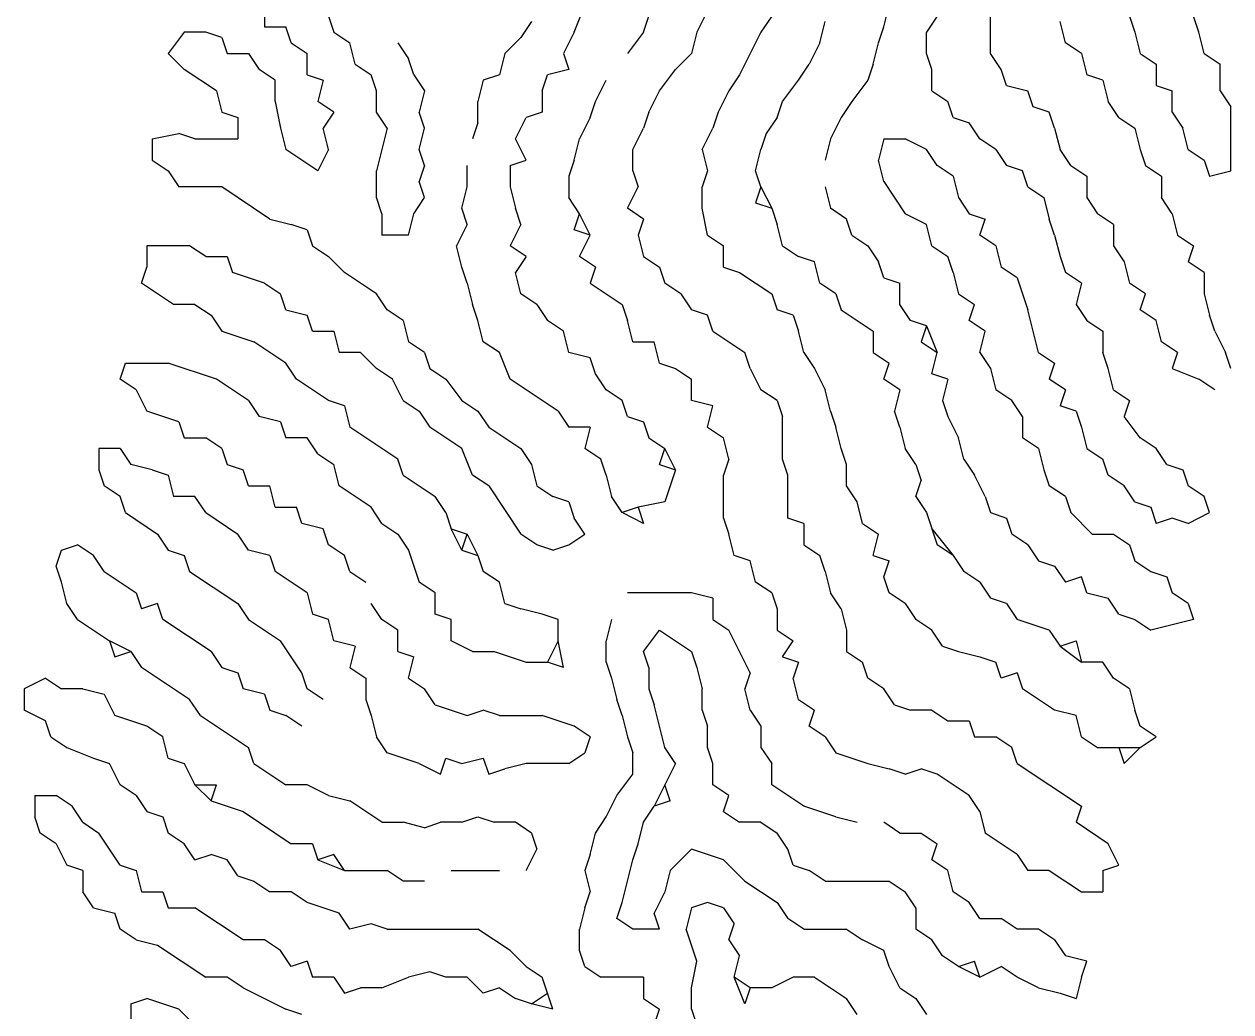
# Model space of a CAD drawing. Extents: x 15 to 2853, y 44 to 1438.
# Drawn here: x 289 to 515, y 567.5 to 752.5 of the extents above; entities that cross this region are included whole.
import ezdxf

# ---------------------------------------------------------------- set-up
doc = ezdxf.new("R2010")
doc.units = 0
doc.layers.add('SKETCH', color=1, linetype='CONTINUOUS')

msp = doc.modelspace()

# ---------------------------------------------------------------- linework, layer by layer
at = {"layer": 'SKETCH'}
for p, q in [((450, 752), (452, 760)), ((334, 756), (334, 752)), ((392, 751), (394, 756)), ((417, 755), (415, 751)), ((470, 747), (470, 755)), ((346, 754), (347, 751)), ((384, 753), (382, 750)), ((405, 751), (406, 754)), ((429, 754), (427, 751)), ((438, 749), (439, 753)), ((460, 754), (458, 751)), ((484, 749), (483, 753)), ((496, 754), (497, 751)), ((509, 751), (508, 754)), ((319, 751), (316, 747)), ((323, 751), (319, 751)), ((326, 750), (323, 751)), ((334, 752), (338, 752)), ((339, 749), (338, 752)), ((347, 751), (350, 749)), ((392, 751), (390, 747)), ((405, 751), (402, 747)), ((415, 751), (414, 747)), ((427, 751), (423, 743)), ((449, 749), (450, 752)), ((458, 747), (458, 751)), ((497, 751), (498, 747)), ((510, 747), (509, 751)), ((326, 750), (327, 747)), ((339, 749), (342, 747)), ((351, 745), (350, 749)), ((359, 749), (361, 746)), ((382, 750), (379, 747)), ((438, 749), (436, 745)), ((448, 745), (449, 749)), ((487, 747), (484, 749)), ((316, 747), (319, 744)), ((327, 747), (331, 747)), ((331, 747), (333, 744)), ((342, 743), (342, 747)), ((362, 743), (361, 746)), ((379, 747), (378, 743)), ((390, 747), (391, 744)), ((414, 747), (411, 744)), ((459, 744), (458, 747)), ((472, 744), (470, 747)), ((487, 747), (488, 743)), ((498, 747), (501, 745)), ((510, 747), (513, 745)), ((325, 740), (319, 744)), ((336, 742), (333, 744)), ((351, 745), (354, 743)), ((391, 744), (387, 743)), ((408, 740), (411, 744)), ((434, 742), (436, 745)), ((448, 745), (447, 742)), ((459, 740), (459, 744)), ((473, 741), (472, 744)), ((501, 745), (501, 741)), ((513, 740), (513, 745)), ((336, 738), (336, 742)), ((342, 743), (345, 742)), ((345, 742), (344, 738)), ((355, 740), (354, 743)), ((362, 743), (364, 740)), ((375, 742), (374, 738)), ((378, 743), (375, 742)), ((386, 740), (387, 743)), ((396, 738), (398, 742)), ((423, 743), (421, 740)), ((431, 738), (434, 742)), ((447, 742), (444, 738)), ((491, 742), (488, 743)), ((491, 742), (492, 738)), ((325, 740), (326, 736)), ((355, 736), (355, 740)), ((364, 740), (363, 736)), ((386, 740), (386, 736)), ((406, 736), (408, 740)), ((421, 740), (419, 736)), ((459, 740), (462, 738)), ((473, 741), (477, 740)), ((478, 737), (477, 740)), ((501, 741), (504, 740)), ((504, 736), (504, 740)), ((513, 740), (515, 737)), ((336, 738), (337, 733)), ((347, 736), (344, 738)), ((374, 734), (374, 738)), ((395, 735), (396, 738)), ((430, 735), (431, 738)), ((444, 738), (442, 735)), ((463, 735), (462, 738)), ((481, 736), (478, 737)), ((494, 735), (492, 738)), ((515, 725), (515, 737)), ((326, 736), (329, 735)), ((329, 735), (329, 731)), ((347, 736), (345, 733)), ((357, 733), (355, 736)), ((364, 733), (363, 736)), ((381, 731), (383, 735)), ((386, 736), (383, 735)), ((395, 735), (393, 731)), ((406, 736), (405, 733)), ((419, 736), (418, 733)), ((430, 735), (428, 732)), ((442, 735), (440, 731)), ((463, 735), (466, 734)), ((482, 733), (481, 736)), ((494, 735), (497, 733)), ((504, 736), (506, 733)), ((337, 733), (338, 729)), ((346, 729), (345, 733)), ((357, 733), (355, 725)), ((363, 729), (364, 733)), ((374, 734), (373, 731)), ((403, 729), (405, 733)), ((416, 729), (418, 733)), ((468, 731), (466, 734)), ((482, 733), (483, 729)), ((497, 733), (498, 729)), ((507, 729), (506, 733)), ((313, 731), (318, 732)), ((313, 731), (313, 727)), ((321, 731), (318, 732)), ((321, 731), (329, 731)), ((383, 727), (381, 731)), ((392, 727), (393, 731)), ((428, 732), (427, 729)), ((440, 731), (439, 727)), ((450, 731), (449, 727)), ((450, 731), (454, 731)), ((458, 729), (454, 731)), ((471, 729), (468, 731)), ((344, 725), (338, 729)), ((346, 729), (344, 725)), ((364, 726), (363, 729)), ((403, 725), (403, 729)), ((416, 729), (417, 725)), ((426, 725), (427, 729)), ((460, 726), (458, 729)), ((471, 729), (473, 726)), ((485, 726), (483, 729)), ((498, 729), (499, 726)), ((507, 729), (510, 727)), ((313, 727), (316, 725)), ((364, 726), (363, 723)), ((372, 722), (372, 726)), ((380, 726), (383, 727)), ((380, 726), (380, 722)), ((392, 727), (391, 724)), ((450, 723), (449, 727)), ((463, 724), (460, 726)), ((476, 725), (473, 726)), ((485, 726), (488, 724)), ((499, 726), (502, 724)), ((510, 727), (511, 724)), ((316, 725), (318, 722)), ((355, 720), (355, 725)), ((391, 724), (391, 720)), ((403, 725), (404, 722)), ((417, 725), (416, 722)), ((427, 722), (426, 725)), ((463, 724), (464, 720)), ((477, 722), (476, 725)), ((488, 724), (488, 720)), ((502, 724), (502, 720)), ((511, 724), (515, 725)), ((326, 722), (318, 722)), ((335, 716), (326, 722)), ((364, 720), (363, 723)), ((371, 718), (372, 722)), ((380, 722), (381, 718)), ((402, 718), (404, 722)), ((416, 718), (416, 722)), ((427, 722), (426, 719)), ((427, 722), (429, 718)), ((439, 722), (440, 718)), ((450, 723), (454, 717)), ((477, 722), (480, 720)), ((356, 717), (355, 720)), ((362, 717), (364, 720)), ((393, 717), (391, 720)), ((426, 719), (429, 718)), ((464, 720), (466, 717)), ((480, 720), (481, 716)), ((488, 720), (490, 717)), ((504, 717), (502, 720)), ((356, 717), (356, 713)), ((361, 713), (362, 717)), ((372, 715), (371, 718)), ((382, 715), (381, 718)), ((392, 714), (393, 717)), ((395, 713), (393, 717)), ((405, 716), (402, 718)), ((417, 713), (416, 718)), ((429, 718), (430, 715)), ((443, 716), (440, 718)), ((458, 715), (454, 717)), ((466, 717), (469, 716)), ((493, 715), (490, 717)), ((504, 717), (505, 713)), ((335, 716), (339, 715)), ((342, 714), (339, 715)), ((372, 715), (370, 711)), ((382, 715), (380, 711)), ((405, 716), (404, 713)), ((431, 711), (430, 715)), ((444, 713), (443, 716)), ((459, 711), (458, 715)), ((468, 713), (469, 716)), ((482, 713), (481, 716)), ((493, 715), (493, 711)), ((342, 714), (343, 711)), ((361, 713), (356, 713)), ((395, 713), (392, 714)), ((393, 709), (395, 713)), ((404, 713), (405, 709)), ((417, 713), (420, 711)), ((444, 713), (447, 711)), ((471, 711), (468, 713)), ((482, 713), (483, 709)), ((505, 713), (508, 711)), ((312, 711), (312, 707)), ((320, 711), (312, 711)), ((323, 709), (320, 711)), ((343, 711), (346, 709)), ((371, 707), (370, 711)), ((383, 709), (380, 711)), ((420, 707), (420, 711)), ((431, 711), (434, 709)), ((447, 711), (449, 708)), ((459, 711), (462, 709)), ((471, 711), (472, 707)), ((493, 711), (495, 708)), ((508, 711), (507, 708)), ((323, 709), (327, 709)), ((327, 709), (328, 706)), ((349, 706), (346, 709)), ((383, 709), (381, 706)), ((396, 707), (393, 709)), ((405, 709), (408, 707)), ((437, 708), (434, 709)), ((438, 704), (437, 708)), ((450, 705), (449, 708)), ((463, 706), (462, 709)), ((483, 709), (484, 706)), ((495, 708), (496, 704)), ((510, 706), (507, 708)), ((311, 704), (312, 707)), ((334, 704), (328, 706)), ((355, 702), (349, 706)), ((372, 704), (371, 707)), ((382, 702), (381, 706)), ((396, 707), (395, 704)), ((408, 707), (409, 704)), ((420, 707), (423, 706)), ((423, 706), (429, 702)), ((463, 706), (464, 702)), ((475, 705), (472, 707)), ((487, 704), (484, 706)), ((510, 706), (510, 702)), ((317, 700), (311, 704)), ((334, 704), (337, 702)), ((372, 704), (373, 700)), ((395, 704), (401, 700)), ((412, 702), (409, 704)), ((441, 702), (438, 704)), ((450, 705), (453, 704)), ((453, 700), (453, 704)), ((475, 705), (477, 699)), ((487, 704), (486, 700)), ((499, 702), (496, 704)), ((338, 699), (337, 702)), ((357, 699), (355, 702)), ((385, 700), (382, 702)), ((412, 702), (414, 699)), ((429, 702), (430, 699)), ((441, 702), (442, 699)), ((464, 702), (467, 700)), ((498, 699), (499, 702)), ((510, 702), (511, 698)), ((321, 700), (317, 700)), ((321, 700), (324, 698)), ((338, 699), (342, 698)), ((360, 697), (357, 699)), ((374, 697), (373, 700)), ((385, 700), (387, 697)), ((401, 700), (402, 697)), ((417, 698), (414, 699)), ((433, 698), (430, 699)), ((442, 699), (448, 695)), ((455, 697), (453, 700)), ((466, 697), (467, 700)), ((479, 691), (477, 699)), ((486, 700), (488, 697)), ((501, 697), (498, 699)), ((324, 698), (326, 695)), ((343, 695), (342, 698)), ((360, 697), (361, 693)), ((375, 693), (374, 697)), ((390, 695), (387, 697)), ((403, 693), (402, 697)), ((418, 695), (417, 698)), ((433, 698), (434, 695)), ((458, 696), (455, 697)), ((469, 695), (466, 697)), ((488, 697), (491, 695)), ((502, 693), (501, 697)), ((512, 695), (511, 698)), ((326, 695), (332, 693)), ((343, 695), (347, 695)), ((347, 695), (348, 691)), ((391, 691), (390, 695)), ((418, 695), (424, 691)), ((435, 691), (434, 695)), ((448, 695), (448, 691)), ((458, 696), (457, 693)), ((458, 696), (460, 691)), ((468, 691), (469, 695)), ((491, 695), (491, 691)), ((512, 695), (514, 691)), ((338, 689), (332, 693)), ((364, 691), (361, 693)), ((378, 691), (375, 693)), ((403, 693), (407, 693)), ((408, 689), (407, 693)), ((457, 693), (460, 691)), ((505, 691), (502, 693)), ((352, 691), (348, 691)), ((355, 688), (352, 691)), ((364, 691), (365, 688)), ((380, 686), (378, 691)), ((395, 690), (391, 691)), ((396, 687), (395, 690)), ((425, 688), (424, 691)), ((435, 691), (437, 688)), ((448, 691), (451, 689)), ((459, 687), (460, 691)), ((468, 691), (470, 688)), ((479, 691), (482, 689)), ((492, 688), (491, 691)), ((505, 691), (504, 688)), ((515, 688), (514, 691)), ((307, 686), (308, 689)), ((308, 689), (316, 689)), ((325, 686), (316, 689)), ((340, 686), (338, 689)), ((358, 686), (355, 688)), ((365, 688), (368, 686)), ((408, 689), (411, 688)), ((411, 688), (414, 686)), ((425, 688), (427, 684)), ((437, 688), (439, 684)), ((450, 686), (451, 689)), ((470, 688), (471, 684)), ((482, 689), (481, 686)), ((493, 684), (492, 688)), ((504, 688), (509, 686)), ((310, 684), (307, 686)), ((331, 682), (325, 686)), ((346, 682), (340, 686)), ((360, 682), (358, 686)), ((368, 686), (371, 682)), ((389, 680), (380, 686)), ((398, 684), (396, 687)), ((414, 682), (414, 686)), ((453, 684), (450, 686)), ((462, 686), (459, 687)), ((462, 686), (461, 682)), ((484, 684), (481, 686)), ((512, 684), (509, 686)), ((310, 684), (312, 680)), ((401, 682), (398, 684)), ((430, 682), (427, 684)), ((440, 680), (439, 684)), ((453, 684), (452, 680)), ((474, 682), (471, 684)), ((484, 684), (483, 681)), ((493, 684), (496, 682)), ((331, 682), (333, 679)), ((349, 681), (346, 682)), ((349, 681), (350, 677)), ((360, 682), (363, 680)), ((371, 682), (374, 680)), ((402, 679), (401, 682)), ((418, 681), (414, 682)), ((417, 677), (418, 681)), ((430, 682), (431, 679)), ((461, 682), (462, 679)), ((476, 679), (474, 682)), ((486, 680), (483, 681)), ((496, 682), (495, 679)), ((318, 678), (312, 680)), ((318, 678), (319, 675)), ((337, 678), (333, 679)), ((337, 678), (338, 675)), ((363, 680), (365, 677)), ((374, 680), (376, 677)), ((389, 680), (391, 677)), ((402, 679), (405, 678)), ((405, 678), (406, 675)), ((431, 671), (431, 679)), ((440, 680), (441, 677)), ((453, 677), (452, 680)), ((462, 679), (464, 675)), ((476, 679), (476, 675)), ((486, 680), (487, 677)), ((498, 675), (495, 679)), ((359, 671), (350, 677)), ((371, 673), (365, 677)), ((376, 677), (382, 673)), ((395, 677), (391, 677)), ((395, 677), (394, 673)), ((417, 677), (420, 675)), ((442, 673), (441, 677)), ((453, 677), (454, 673)), ((487, 677), (488, 673)), ((319, 675), (323, 675)), ((326, 673), (323, 675)), ((342, 675), (338, 675)), ((344, 672), (342, 675)), ((406, 675), (409, 673)), ((421, 671), (420, 675)), ((465, 671), (464, 675)), ((479, 673), (476, 675)), ((501, 673), (498, 675)), ((303, 673), (303, 669)), ((307, 673), (303, 673)), ((307, 673), (309, 670)), ((326, 673), (327, 670)), ((344, 672), (347, 670)), ((373, 668), (371, 673)), ((382, 673), (384, 670)), ((397, 671), (394, 673)), ((408, 670), (409, 673)), ((411, 669), (409, 673)), ((443, 670), (442, 673)), ((456, 670), (454, 673)), ((479, 673), (480, 669)), ((488, 673), (491, 671)), ((503, 670), (501, 673)), ((303, 669), (304, 666)), ((313, 669), (309, 670)), ((313, 669), (316, 668)), ((327, 670), (330, 669)), ((331, 666), (330, 669)), ((348, 666), (347, 670)), ((360, 668), (359, 671)), ((384, 670), (385, 666)), ((398, 668), (397, 671)), ((408, 670), (411, 669)), ((411, 669), (409, 663)), ((421, 671), (420, 668)), ((432, 668), (431, 671)), ((443, 666), (443, 670)), ((456, 670), (457, 667)), ((465, 671), (467, 668)), ((480, 669), (481, 666)), ((492, 668), (491, 671)), ((503, 670), (506, 669)), ((506, 669), (507, 666)), ((316, 668), (317, 664)), ((360, 668), (366, 664)), ((376, 666), (373, 668)), ((398, 668), (399, 664)), ((420, 660), (420, 668)), ((432, 660), (432, 668)), ((456, 664), (457, 667)), ((469, 664), (467, 668)), ((495, 666), (492, 668)), ((307, 664), (304, 666)), ((331, 666), (335, 666)), ((336, 662), (335, 666)), ((354, 662), (348, 666)), ((376, 666), (382, 657)), ((385, 666), (388, 664)), ((445, 663), (443, 666)), ((484, 664), (481, 666)), ((497, 663), (495, 666)), ((510, 664), (507, 666)), ((308, 661), (307, 664)), ((321, 664), (317, 664)), ((323, 661), (321, 664)), ((368, 661), (366, 664)), ((391, 663), (388, 664)), ((391, 663), (392, 660)), ((401, 661), (399, 664)), ((409, 663), (404, 662)), ((446, 659), (445, 663)), ((456, 664), (458, 661)), ((469, 664), (470, 661)), ((484, 664), (485, 661)), ((497, 663), (500, 662)), ((511, 661), (510, 664)), ((308, 661), (314, 657)), ((323, 661), (329, 657)), ((336, 662), (340, 662)), ((341, 659), (340, 662)), ((356, 659), (354, 662)), ((368, 661), (369, 658)), ((394, 657), (392, 660)), ((404, 662), (401, 661)), ((405, 659), (401, 661)), ((404, 662), (405, 659)), ((420, 660), (421, 657)), ((435, 659), (432, 660)), ((458, 661), (460, 655)), ((470, 661), (473, 660)), ((473, 660), (474, 657)), ((489, 657), (485, 661)), ((500, 662), (501, 659)), ((504, 660), (501, 659)), ((507, 659), (504, 660)), ((507, 659), (511, 661)), ((345, 658), (341, 659)), ((346, 655), (345, 658)), ((356, 659), (359, 657)), ((371, 654), (369, 658)), ((369, 658), (372, 657)), ((435, 659), (435, 655)), ((446, 659), (449, 657)), ((459, 658), (463, 653)), ((314, 657), (316, 654)), ((331, 654), (329, 657)), ((359, 657), (361, 654)), ((371, 654), (372, 657)), ((372, 657), (374, 653)), ((385, 655), (382, 657)), ((391, 655), (394, 657)), ((422, 653), (421, 657)), ((448, 653), (449, 657)), ((477, 655), (474, 657)), ((489, 657), (493, 657)), ((493, 657), (496, 655)), ((295, 651), (296, 654)), ((296, 654), (299, 655)), ((302, 653), (299, 655)), ((316, 654), (319, 653)), ((335, 653), (331, 654)), ((349, 653), (346, 655)), ((361, 654), (363, 648)), ((371, 654), (374, 653)), ((388, 654), (385, 655)), ((388, 654), (391, 655)), ((435, 655), (438, 653)), ((463, 653), (460, 655)), ((477, 655), (479, 652)), ((496, 655), (497, 652)), ((296, 648), (295, 651)), ((304, 650), (302, 653)), ((319, 653), (320, 650)), ((335, 653), (336, 650)), ((350, 650), (349, 653)), ((374, 653), (375, 650)), ((425, 652), (422, 653)), ((426, 648), (425, 652)), ((439, 650), (438, 653)), ((448, 653), (451, 652)), ((450, 649), (451, 652)), ((463, 653), (465, 650)), ((479, 652), (482, 651)), ((482, 651), (484, 648)), ((497, 652), (500, 650)), ((304, 650), (310, 646)), ((320, 650), (329, 644)), ((342, 646), (336, 650)), ((350, 650), (353, 648)), ((378, 648), (375, 650)), ((439, 650), (440, 646)), ((451, 646), (450, 649)), ((468, 648), (465, 650)), ((487, 649), (484, 648)), ((488, 646), (487, 649)), ((500, 650), (503, 649)), ((503, 649), (504, 646)), ((297, 644), (296, 648)), ((366, 646), (363, 648)), ((379, 644), (378, 648)), ((429, 646), (426, 648)), ((468, 648), (470, 645)), ((310, 646), (311, 643)), ((342, 646), (343, 642)), ((366, 642), (366, 646)), ((414, 646), (402, 646)), ((418, 645), (414, 646)), ((418, 645), (418, 641)), ((429, 646), (430, 643)), ((442, 643), (440, 646)), ((454, 644), (451, 646)), ((473, 644), (470, 645)), ((488, 646), (492, 645)), ((494, 642), (492, 645)), ((507, 644), (504, 646)), ((299, 641), (297, 644)), ((314, 644), (311, 643)), ((315, 641), (314, 644)), ((329, 644), (331, 641)), ((346, 641), (343, 642)), ((356, 641), (354, 644)), ((369, 641), (366, 642)), ((379, 644), (382, 643)), ((386, 642), (382, 643)), ((389, 641), (386, 642)), ((430, 643), (430, 639)), ((442, 643), (443, 639)), ((454, 644), (456, 641)), ((473, 644), (475, 641)), ((494, 642), (497, 641)), ((507, 644), (508, 641)), ((299, 641), (305, 637)), ((324, 635), (315, 641)), ((331, 641), (337, 637)), ((347, 637), (346, 641)), ((359, 639), (356, 641)), ((369, 637), (369, 641)), ((389, 637), (389, 641)), ((399, 641), (398, 637)), ((418, 641), (421, 639)), ((459, 639), (456, 641)), ((481, 639), (475, 641)), ((497, 641), (500, 639)), ((508, 641), (500, 639)), ((359, 635), (359, 639)), ((405, 635), (408, 639)), ((408, 639), (414, 635)), ((425, 631), (421, 639)), ((430, 639), (433, 637)), ((443, 639), (443, 635)), ((461, 636), (459, 639)), ((481, 639), (483, 636)), ((305, 637), (306, 634)), ((309, 635), (305, 637)), ((341, 631), (337, 637)), ((351, 636), (347, 637)), ((351, 636), (350, 632)), ((373, 635), (369, 637)), ((389, 637), (387, 633)), ((390, 632), (389, 637)), ((398, 633), (398, 637)), ((431, 634), (433, 637)), ((461, 636), (464, 635)), ((483, 636), (486, 637)), ((483, 636), (487, 633)), ((486, 637), (487, 633)), ((306, 634), (309, 635)), ((309, 635), (311, 632)), ((324, 635), (326, 632)), ((359, 635), (362, 634)), ((361, 630), (362, 634)), ((373, 635), (377, 635)), ((377, 635), (383, 633)), ((383, 633), (387, 633)), ((390, 632), (387, 633)), ((398, 633), (399, 630)), ((406, 632), (405, 635)), ((414, 635), (415, 632)), ((431, 634), (434, 633)), ((434, 633), (433, 630)), ((443, 635), (446, 633)), ((447, 630), (446, 633)), ((464, 635), (468, 634)), ((468, 634), (471, 633)), ((472, 630), (471, 633)), ((491, 633), (487, 633)), ((493, 630), (491, 633)), ((320, 626), (311, 632)), ((326, 632), (329, 631)), ((329, 631), (330, 628)), ((342, 628), (341, 631)), ((350, 632), (353, 630)), ((406, 632), (406, 628)), ((415, 632), (416, 628)), ((425, 631), (424, 628)), ((475, 631), (472, 630)), ((475, 631), (476, 628)), ((293, 630), (289, 628)), ((293, 630), (296, 628)), ((353, 630), (353, 626)), ((361, 630), (364, 628)), ((399, 630), (400, 626)), ((434, 626), (433, 630)), ((450, 628), (447, 630)), ((496, 628), (493, 630)), ((289, 628), (289, 624)), ((300, 628), (296, 628)), ((300, 628), (304, 627)), ((304, 627), (306, 623)), ((334, 627), (330, 628)), ((334, 627), (335, 624)), ((345, 626), (342, 628)), ((366, 625), (364, 628)), ((406, 628), (407, 625)), ((416, 624), (416, 628)), ((425, 624), (424, 628)), ((452, 625), (450, 628)), ((482, 624), (476, 628)), ((496, 628), (497, 624)), ((293, 622), (289, 624)), ((322, 623), (320, 626)), ((335, 624), (338, 623)), ((353, 626), (354, 623)), ((366, 625), (372, 623)), ((372, 623), (375, 624)), ((378, 623), (375, 624)), ((401, 623), (400, 626)), ((409, 617), (407, 625)), ((416, 624), (417, 621)), ((425, 624), (427, 621)), ((434, 626), (437, 624)), ((436, 621), (437, 624)), ((452, 625), (455, 624)), ((459, 624), (455, 624)), ((459, 624), (462, 622)), ((486, 623), (482, 624)), ((498, 621), (497, 624)), ((294, 619), (293, 622)), ((312, 621), (306, 623)), ((322, 623), (331, 617)), ((341, 621), (338, 623)), ((354, 623), (355, 619)), ((378, 623), (386, 623)), ((392, 621), (386, 623)), ((401, 623), (402, 619)), ((462, 622), (466, 622)), ((466, 622), (467, 619)), ((487, 619), (486, 623)), ((315, 619), (312, 621)), ((395, 619), (392, 621)), ((417, 617), (417, 621)), ((427, 621), (427, 617)), ((439, 619), (436, 621)), ((501, 619), (498, 621)), ((294, 619), (297, 617)), ((297, 617), (302, 615)), ((316, 615), (315, 619)), ((332, 614), (331, 617)), ((357, 616), (355, 619)), ((395, 619), (394, 616)), ((402, 619), (403, 616)), ((411, 614), (409, 617)), ((418, 614), (417, 617)), ((427, 617), (429, 614)), ((439, 619), (441, 616)), ((467, 619), (471, 619)), ((474, 617), (471, 619)), ((475, 614), (474, 617)), ((487, 619), (490, 617)), ((490, 617), (498, 617)), ((494, 617), (495, 614)), ((495, 614), (498, 617)), ((498, 617), (501, 619)), ((302, 615), (305, 614)), ((316, 615), (319, 614)), ((363, 614), (357, 616)), ((367, 612), (368, 615)), ((368, 615), (371, 614)), ((371, 614), (375, 615)), ((375, 615), (376, 612)), ((391, 614), (394, 616)), ((403, 612), (403, 616)), ((441, 616), (447, 614)), ((307, 610), (305, 614)), ((319, 614), (321, 610)), ((332, 614), (338, 610)), ((363, 614), (367, 612)), ((376, 612), (379, 613)), ((383, 614), (379, 613)), ((391, 614), (383, 614)), ((411, 614), (407, 606)), ((418, 610), (418, 614)), ((429, 610), (429, 614)), ((447, 614), (451, 613)), ((454, 612), (451, 613)), ((454, 612), (457, 613)), ((460, 612), (457, 613)), ((475, 614), (487, 606)), ((400, 608), (403, 612)), ((466, 608), (460, 612)), ((291, 608), (291, 604)), ((291, 608), (295, 608)), ((298, 606), (295, 608)), ((310, 608), (307, 610)), ((310, 608), (312, 605)), ((324, 607), (321, 610)), ((321, 610), (325, 610)), ((324, 607), (325, 610)), ((342, 610), (338, 610)), ((346, 608), (342, 610)), ((346, 608), (350, 607)), ((398, 604), (400, 608)), ((410, 607), (409, 610)), ((421, 608), (418, 610)), ((420, 605), (421, 608)), ((435, 606), (429, 610)), ((468, 605), (466, 608)), ((300, 603), (298, 606)), ((324, 607), (330, 605)), ((356, 603), (350, 607)), ((405, 603), (407, 606)), ((410, 607), (407, 606)), ((441, 604), (435, 606)), ((487, 606), (486, 603)), ((292, 601), (291, 604)), ((312, 605), (315, 604)), ((315, 604), (316, 601)), ((330, 605), (339, 599)), ((371, 603), (374, 604)), ((374, 604), (377, 603)), ((396, 601), (398, 604)), ((420, 605), (423, 603)), ((441, 604), (445, 603)), ((468, 605), (469, 601)), ((300, 603), (303, 601)), ((356, 603), (360, 603)), ((364, 602), (360, 603)), ((364, 602), (367, 603)), ((371, 603), (367, 603)), ((381, 603), (377, 603)), ((384, 601), (381, 603)), ((404, 599), (405, 603)), ((427, 603), (423, 603)), ((427, 603), (430, 601)), ((453, 601), (450, 603)), ((492, 599), (486, 603)), ((295, 599), (292, 601)), ((295, 599), (297, 595)), ((307, 595), (303, 601)), ((319, 599), (316, 601)), ((321, 596), (319, 599)), ((343, 599), (339, 599)), ((343, 599), (344, 596)), ((384, 601), (385, 598)), ((395, 597), (396, 601)), ((403, 596), (404, 599)), ((432, 598), (430, 601)), ((453, 601), (457, 601)), ((457, 601), (460, 599)), ((459, 596), (460, 599)), ((475, 597), (469, 601)), ((494, 595), (492, 599)), ((321, 596), (324, 597)), ((327, 596), (324, 597)), ((347, 597), (344, 596)), ((349, 594), (347, 597)), ((383, 594), (385, 598)), ((395, 597), (394, 594)), ((414, 598), (410, 594)), ((420, 596), (414, 598)), ((433, 595), (432, 598)), ((475, 597), (477, 594)), ((300, 594), (297, 595)), ((307, 595), (310, 594)), ((329, 593), (327, 596)), ((344, 596), (349, 594)), ((401, 588), (403, 596)), ((420, 596), (424, 592)), ((433, 595), (436, 594)), ((462, 594), (459, 596)), ((491, 594), (494, 595)), ((300, 594), (300, 590)), ((310, 594), (311, 590)), ((329, 593), (332, 592)), ((349, 594), (357, 594)), ((360, 592), (357, 594)), ((369, 594), (378, 594)), ((394, 594), (395, 590)), ((410, 594), (409, 590)), ((439, 592), (436, 594)), ((463, 590), (462, 594)), ((481, 594), (477, 594)), ((481, 594), (487, 590)), ((491, 594), (491, 590)), ((302, 587), (300, 590)), ((311, 590), (315, 590)), ((315, 590), (316, 587)), ((332, 592), (335, 590)), ((339, 590), (335, 590)), ((342, 588), (339, 590)), ((364, 592), (360, 592)), ((394, 587), (395, 590)), ((409, 590), (407, 586)), ((424, 592), (430, 588)), ((439, 592), (451, 592)), ((451, 592), (454, 590)), ((456, 587), (454, 590)), ((466, 588), (463, 590)), ((487, 590), (491, 590)), ((348, 586), (342, 588)), ((400, 585), (401, 588)), ((417, 588), (414, 587)), ((420, 587), (417, 588)), ((430, 588), (432, 585)), ((468, 585), (466, 588)), ((302, 587), (306, 586)), ((307, 583), (306, 586)), ((316, 587), (321, 587)), ((330, 581), (321, 587)), ((350, 583), (348, 586)), ((394, 587), (393, 583)), ((408, 583), (407, 586)), ((414, 587), (413, 583)), ((420, 587), (422, 584)), ((456, 587), (456, 583)), ((354, 584), (350, 583)), ((357, 583), (354, 584)), ((403, 583), (400, 585)), ((421, 581), (422, 584)), ((435, 583), (432, 585)), ((468, 585), (472, 585)), ((475, 583), (472, 585)), ((310, 581), (307, 583)), ((310, 581), (314, 580)), ((334, 581), (330, 581)), ((337, 579), (334, 581)), ((357, 583), (374, 583)), ((380, 579), (374, 583)), ((393, 579), (393, 583)), ((408, 583), (403, 583)), ((415, 577), (413, 583)), ((421, 581), (423, 578)), ((435, 583), (443, 583)), ((443, 583), (446, 581)), ((450, 579), (446, 581)), ((459, 581), (456, 583)), ((461, 578), (459, 581)), ((479, 583), (475, 583)), ((482, 581), (479, 583)), ((482, 581), (484, 578)), ((314, 580), (323, 574)), ((339, 576), (337, 579)), ((380, 579), (383, 576)), ((394, 576), (393, 579)), ((451, 576), (450, 579)), ((342, 577), (339, 576)), ((342, 577), (343, 574)), ((414, 572), (415, 577)), ((422, 574), (423, 578)), ((464, 576), (461, 578)), ((464, 576), (467, 577)), ((468, 574), (467, 577)), ((488, 577), (484, 578)), ((487, 574), (488, 577)), ((365, 575), (361, 574)), ((368, 574), (365, 575)), ((383, 576), (386, 574)), ((394, 576), (397, 574)), ((453, 572), (451, 576)), ((468, 574), (464, 576)), ((468, 574), (472, 576)), ((475, 574), (472, 576)), ((327, 574), (323, 574)), ((330, 572), (327, 574)), ((330, 572), (338, 568)), ((347, 574), (343, 574)), ((347, 574), (349, 571)), ((349, 571), (352, 572)), ((356, 572), (352, 572)), ((356, 572), (361, 574)), ((372, 574), (368, 574)), ((375, 571), (372, 574)), ((378, 572), (375, 571)), ((378, 572), (381, 570)), ((388, 568), (386, 574)), ((405, 574), (397, 574)), ((405, 574), (405, 570)), ((414, 568), (414, 572)), ((425, 572), (422, 574)), ((424, 569), (422, 574)), ((425, 572), (424, 569)), ((429, 572), (425, 572)), ((433, 574), (429, 572)), ((437, 574), (433, 574)), ((437, 574), (443, 570)), ((453, 572), (456, 570)), ((479, 572), (475, 574)), ((479, 572), (483, 571)), ((487, 574), (486, 570)), ((309, 569), (312, 570)), ((318, 568), (312, 570)), ((384, 569), (381, 570)), ((384, 569), (387, 571)), ((405, 570), (408, 568)), ((445, 567), (443, 570)), ((456, 570), (458, 567)), ((483, 571), (486, 570)), ((309, 569), (309, 565)), ((318, 568), (321, 565)), ((341, 567), (338, 568)), ((388, 568), (384, 569)), ((407, 565), (408, 568)), ((414, 568), (415, 565))]:
    msp.add_line(p, q, dxfattribs=at)

doc.saveas('drawing.dxf')
